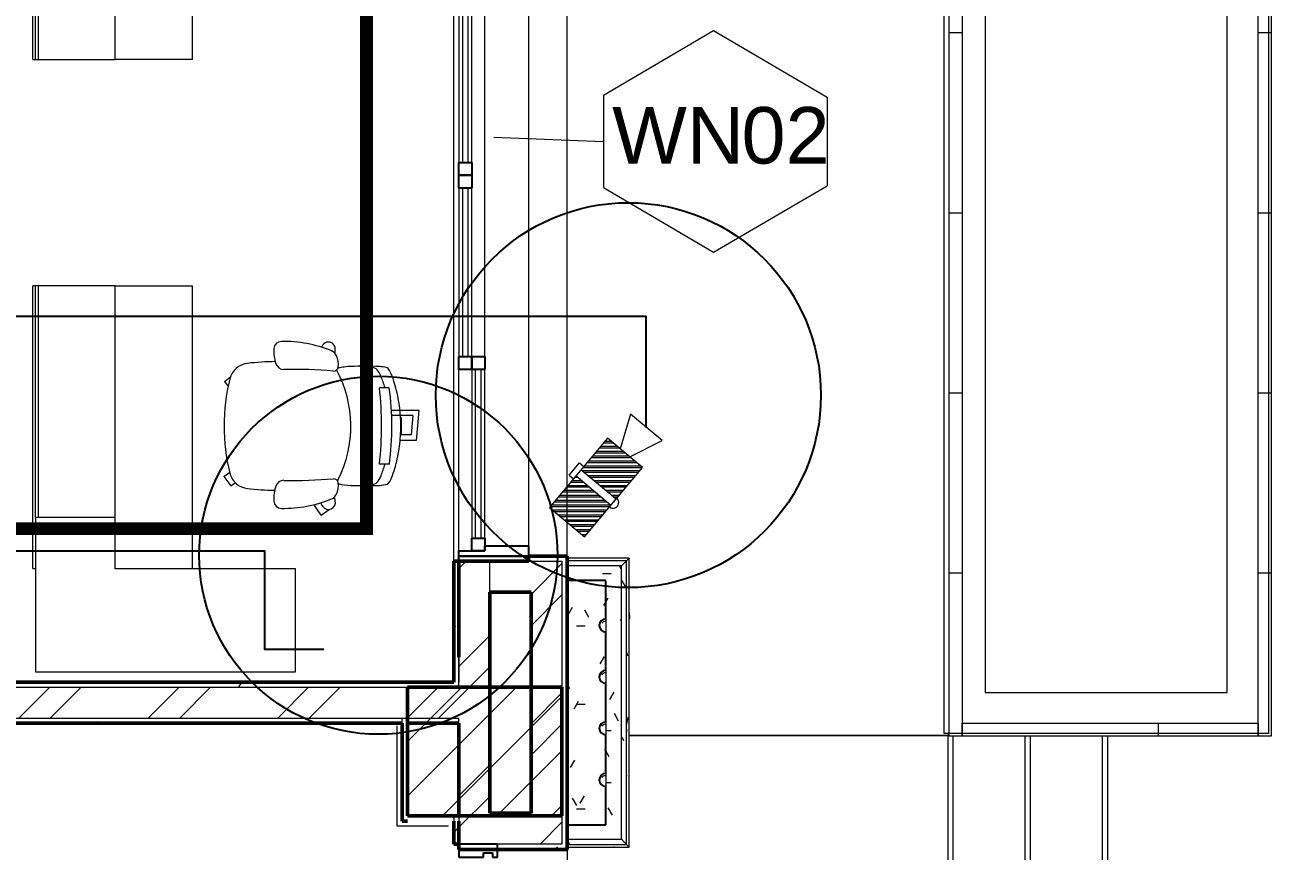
# Model space of a CAD drawing. Header units: millimetres. Extents: x -9358 to 257996, y -67499 to 9117.
# Drawn here: x 49064 to 53905, y -29425 to -26214 of the extents above; entities that cross this region are included whole.
import ezdxf

# ---------------------------------------------------------------- set-up
doc = ezdxf.new("R2010")
doc.units = ezdxf.units.MM
doc.header["$LTSCALE"] = 1000
doc.linetypes.add('Overhead', pattern=[3.96875, 2.38125, -1.5875])
for name, color, linetype, lineweight in [('A-COL-RFC-1', 8, 'Continuous', 9), ('A-COL-RFC-2', 8, 'Continuous', 50), ('A-FLR-PAT', 8, 'Continuous', 18), ('A-FRN', 8, 'Continuous', 9), ('A-LIN-30-1', 8, 'Continuous', 25), ('A-RMP', 8, 'Continuous', 9), ('A-STP', 8, 'Continuous', 9), ('A-STP-1', 8, 'Overhead', 9), ('A-TYP-WIN', 8, 'Continuous', 0), ('A-WAL-CLD', 8, 'Continuous', 9), ('A-WAL-CMU', 8, 'Continuous', 50), ('A-WAL-CRT-MLN', 8, 'Continuous', 9), ('A-WAL-CRT-MLN-1', 8, 'Continuous', 25), ('A-WAL-FIN', 8, 'Continuous', 9), ('A-WAL-LOW-20', 8, 'Continuous', 18), ('A-WAL-LOW-20-1', 8, 'Continuous', 50), ('A-WAL-LOW-30', 8, 'Continuous', 18), ('A-WAL-PAT-1', 8, 'Continuous', 9), ('A-WIN', 8, 'Continuous', 9), ('A-WIN-1', 8, 'Continuous', 25), ('A-WIN-2', 8, 'Continuous', 18), ('LC-CAM', 4, 'Continuous', 5)]:
    doc.layers.add(name, color=color, linetype=linetype, lineweight=lineweight)
for name, color, linetype in [('CCTVNET', 6, 'Continuous'), ('DATANET', 4, 'Continuous'), ('F POINT AGN', 7, 'Continuous'), ('Route - rack1', 7, 'Continuous')]:
    doc.layers.add(name, color=color, linetype=linetype)
doc.styles.add('Arial_8', font='arial.ttf', dxfattribs={"height": 220})
pattern_1 = [(0, (0, 0), (812.8, 203.2), [33.528, -576.072, 33.528, -576.072, -3251.2]), (0, (0, 0), (812.8, 203.2), [-1219.2, 33.528, -1185.672, 33.528, -576.072, -1422.4]), (0, (0, 0), (812.8, 203.2), [-3048, 33.528, -372.872, 33.528, -982.472]), (120, (304.8, 101.6), (-582.37636, 602.30545), [33.528, -576.072, 33.528, -576.072, -3251.2]), (120, (304.8, 101.6), (-582.37636, 602.30545), [-1219.2, 33.528, -1185.672, 33.528, -576.072, -1422.4]), (120, (304.8, 101.6), (-582.37636, 602.30545), [-3048, 33.528, -372.872, 33.528, -982.472]), (240, (406.4, 508), (-230.42364, -805.50545), [33.528, -576.072, 33.528, -576.072, -3251.2]), (240, (406.4, 508), (-230.42364, -805.50545), [-1219.2, 33.528, -1185.672, 33.528, -576.072, -1422.4]), (240, (406.4, 508), (-230.42364, -805.50545), [-3048, 33.528, -372.872, 33.528, -982.472])]
pattern_2 = [(45, (0, 0), (-251.4472, 251.4472), []), (45, (0, 381), (-251.4472, 251.4472), [])]
pattern_3 = [(0, (0, 0), (406.4, 101.6), [33.528, -271.272, 33.528, -271.272, -1625.6]), (0, (0, 0), (406.4, 101.6), [-609.6, 33.528, -576.072, 33.528, -271.272, -711.2]), (0, (0, 0), (406.4, 101.6), [-1524, 33.528, -169.672, 33.528, -474.472]), (120, (152.4, 50.8), (-291.18818, 301.15272), [33.528, -271.272, 33.528, -271.272, -1625.6]), (120, (152.4, 50.8), (-291.18818, 301.15272), [-609.6, 33.528, -576.072, 33.528, -271.272, -711.2]), (120, (152.4, 50.8), (-291.18818, 301.15272), [-1524, 33.528, -169.672, 33.528, -474.472]), (240, (203.2, 254), (-115.21182, -402.75272), [33.528, -271.272, 33.528, -271.272, -1625.6]), (240, (203.2, 254), (-115.21182, -402.75272), [-609.6, 33.528, -576.072, 33.528, -271.272, -711.2]), (240, (203.2, 254), (-115.21182, -402.75272), [-1524, 33.528, -169.672, 33.528, -474.472])]

# ---------------------------------------------------------------- blocks, each defined once
blk = doc.blocks.new('Window Tag - Window Tag-41068-01-Ground Floor Plan')
at = {"layer": 'A-TYP-WIN'}
for p, q in [((-4.506, 1.627), (-0.238, 4.142)), ((-0.238, 4.142), (4.181, 1.556)), ((-4.506, 1.627), (-4.506, -1.959)), ((4.181, 1.556), (4.181, -1.888)), ((-0.238, -4.474), (4.181, -1.888)), ((-4.506, -1.959), (-0.238, -4.474))]:
    blk.add_line(p, q, dxfattribs=at)
blk = doc.blocks.new('Rectangular Mullion - 50 x 150_right-472148-01-Ground Floor Furniture Plan')
at = {"layer": 'A-WAL-CRT-MLN-1'}
for p, q in [((-50, 55.5), (-50, 75.5)), ((-50, 75.5), (0, 75.5)), ((-33.6875, 55.5), (-50, 55.5)), ((-33.6875, 20.5), (-33.6875, 55.5)), ((0, 75.5), (0, -74.5)), ((-50, -74.5), (-50, 20.5)), ((-50, 20.5), (-33.6875, 20.5)), ((0, -74.5), (-50, -74.5))]:
    blk.add_line(p, q, dxfattribs=at)
blk = doc.blocks.new('Walls 228 - Walls 6-1779154-01-Ground Floor Furniture Plan')
at = {"layer": 'A-WAL-PAT-1'}
h = blk.add_hatch(dxfattribs=at)
h.set_pattern_fill('FP_157', color=256, style=0, pattern_type=2)
h.set_pattern_definition([(270, (78475.1, -8744.6), (900, 6e-14), [700, -700]), (270, (78925, -8044.6), (1800, 1e-13), [700, -700]), (180, (78925.06, -8044.6), (-9e-14, -700), [])])
h.paths.add_polyline_path([(78925.1, -8800), (78975.1, -8800), (78975.1, -4200), (78925.1, -4200), (78925.1, -8513.1)], flags=0)
at = {"layer": 'A-WAL-LOW-20'}
for p, q in [((78925.1, -8800), (78925.1, -4200)), ((78925.1, -4200), (78975.1, -4200)), ((78975.1, -4200), (78975.1, -8800)), ((78975.1, -8800), (78925.1, -8800))]:
    blk.add_line(p, q, dxfattribs=at)
blk = doc.blocks.new('Walls 229 - Walls 6-1779171-01-Ground Floor Furniture Plan')
at = {"layer": 'A-WAL-PAT-1'}
h = blk.add_hatch(dxfattribs=at)
h.set_pattern_fill('FP_158', color=256, style=0, pattern_type=2)
h.set_pattern_definition([(270, (78214.7, -9450), (900, 6e-14), [700, -700]), (270, (78664.7, -8750), (1800, 1e-13), [700, -700]), (180, (78664.66, -8750), (-9e-14, -700), [])])
h.paths.add_polyline_path([(78925.1, -8800), (78925.1, -8750), (77775.1, -8750), (77775.1, -8800)], flags=0)
at = {"layer": 'A-WAL-LOW-20'}
for p, q in [((77775.1, -8750), (78925.1, -8750)), ((77775.1, -8800), (77775.1, -8750)), ((78925.1, -8750), (78925.1, -8800)), ((78925.1, -8800), (77775.1, -8800))]:
    blk.add_line(p, q, dxfattribs=at)
blk = doc.blocks.new('Walls 230 - Walls 6-1779188-01-Ground Floor Furniture Plan')
at = {"layer": 'A-WAL-PAT-1'}
h = blk.add_hatch(dxfattribs=at)
h.set_pattern_fill('FP_159', color=256, style=0, pattern_type=2)
h.set_pattern_definition([(270, (77295.1, -8744.6), (900, 6e-14), [700, -700]), (270, (77745, -8044.6), (1800, 1e-13), [700, -700]), (180, (77745.06, -8044.6), (-9e-14, -700), [])])
h.paths.add_polyline_path([(77695.1, -8800), (77745.1, -8800), (77745.1, -4200), (77695.1, -4200), (77695.1, -8513.1)], flags=0)
at = {"layer": 'A-WAL-LOW-20'}
for p, q in [((77695.1, -8800), (77695.1, -4200)), ((77695.1, -4200), (77745.1, -4200)), ((77745.1, -4200), (77745.1, -8800)), ((77745.1, -8800), (77695.1, -8800))]:
    blk.add_line(p, q, dxfattribs=at)
blk = doc.blocks.new('Sliding_Window_Double - 3000 x 2700-2663160-01-Ground Floor Furniture Plan')
at = {"layer": 'A-WIN'}
for p, q in [((-1336.3, 89.4), (1543.7, 89.4)), ((-651.8, -80.6), (-1306.3, -80.6)), ((808.2, -80.6), (-600.9, -80.6)), ((1513.7, -80.6), (859.1, -80.6)), ((-1306.3, -130.6), (-651.8, -130.6)), ((53.7, -130.6), (-600.9, -130.6)), ((808.2, -130.6), (153.7, -130.6)), ((859.1, -130.6), (1513.7, -130.6)), ((-651.8, -180.6), (-1356.3, -180.6)), ((-600.9, -180.6), (53.7, -180.6)), ((153.7, -180.6), (808.2, -180.6)), ((1563.7, -180.6), (859.1, -180.6))]:
    blk.add_line(p, q, dxfattribs=at)
at = {"layer": 'A-WIN-1'}
for p, q in [((-1376.3, 89.4), (-1336.3, 89.4)), ((-1376.3, -180.6), (-1376.3, 89.4)), ((-1376.3, 89.4), (-1376.3, -180.6)), ((-1336.3, 89.4), (-1336.3, -80.6)), ((1543.7, 89.4), (1583.7, 89.4)), ((1543.7, -80.6), (1543.7, 89.4)), ((1583.7, 89.4), (1583.7, -180.6)), ((1583.7, -180.6), (1583.7, 89.4)), ((-1356.3, -80.6), (-1356.3, -180.6)), ((-1336.3, -80.6), (-1356.3, -80.6)), ((-1356.3, -130.6), (-1356.3, -80.6)), ((-1356.3, -80.6), (-1306.3, -80.6)), ((-1306.3, -80.6), (-1306.3, -130.6)), ((-651.8, -130.6), (-651.8, -80.6)), ((-651.8, -80.6), (-600.9, -80.6)), ((-600.9, -80.6), (-600.9, -130.6)), ((808.2, -130.6), (808.2, -80.6)), ((808.2, -80.6), (859.1, -80.6)), ((859.1, -80.6), (859.1, -130.6)), ((1513.7, -130.6), (1513.7, -80.6)), ((1513.7, -80.6), (1563.7, -80.6)), ((1563.7, -80.6), (1543.7, -80.6)), ((1563.7, -180.6), (1563.7, -80.6)), ((1563.7, -80.6), (1563.7, -130.6)), ((-1306.3, -130.6), (-1356.3, -130.6)), ((-600.9, -130.6), (-651.8, -130.6)), ((-651.8, -180.6), (-651.8, -130.6)), ((-651.8, -130.6), (-600.9, -130.6)), ((-600.9, -130.6), (-600.9, -180.6)), ((53.7, -180.6), (53.7, -130.6)), ((53.7, -130.6), (103.7, -130.6)), ((103.7, -180.6), (103.7, -130.6)), ((103.7, -130.6), (153.7, -130.6)), ((103.7, -130.6), (103.7, -180.6)), ((153.7, -130.6), (153.7, -180.6)), ((808.2, -180.6), (808.2, -130.6)), ((808.2, -130.6), (859.1, -130.6)), ((859.1, -130.6), (808.2, -130.6)), ((859.1, -130.6), (859.1, -180.6)), ((1563.7, -130.6), (1513.7, -130.6)), ((-1376.3, -180.6), (-1396.3, -180.6)), ((-1356.3, -180.6), (-1376.3, -180.6)), ((-600.9, -180.6), (-651.8, -180.6)), ((103.7, -180.6), (53.7, -180.6)), ((153.7, -180.6), (103.7, -180.6)), ((859.1, -180.6), (808.2, -180.6)), ((1583.7, -180.6), (1563.7, -180.6)), ((1603.7, -180.6), (1583.7, -180.6))]:
    blk.add_line(p, q, dxfattribs=at)
at = {"layer": 'A-WIN-2'}
for p, q in [((-1306.3, -95.6), (-651.8, -95.6)), ((-1306.3, -115.6), (-1306.3, -95.6)), ((-651.8, -95.6), (-651.8, -115.6)), ((859.1, -95.6), (1513.7, -95.6)), ((859.1, -115.6), (859.1, -95.6)), ((1513.7, -95.6), (1513.7, -115.6)), ((-651.8, -115.6), (-1306.3, -115.6)), ((1513.7, -115.6), (859.1, -115.6)), ((-600.9, -145.6), (53.7, -145.6)), ((-600.9, -165.6), (-600.9, -145.6)), ((53.7, -165.6), (-600.9, -165.6)), ((53.7, -145.6), (53.7, -165.6)), ((153.7, -145.6), (808.2, -145.6)), ((153.7, -165.6), (153.7, -145.6)), ((808.2, -165.6), (153.7, -165.6)), ((808.2, -145.6), (808.2, -165.6))]:
    blk.add_line(p, q, dxfattribs=at)
blk = doc.blocks.new('Task chair 9554N35 - Task chair 9554N35-733048-01-Ground Floor Furniture Plan')
at = {"layer": 'A-FRN'}
for p, q in [((-59.9, 447.8), (56.2, 437.7)), ((-59.9, 447.8), (-59.9, 341.6)), ((56.2, 437.7), (56.2, 375.4)), ((-40.1, 424.9), (-40.1, 342.5)), ((-40.1, 424.9), (34.3, 418.4)), ((34.3, 418.4), (34.3, 377)), ((-33.2, 380), (34.3, 380)), ((-33.2, 377), (-33.2, 380)), ((-148.6, 333.2), (-148.6, 294.8)), ((148.6, 333.5), (148.6, 294.8)), ((208.7, 134.6), (213.5, 132.2)), ((346.3, 69.3), (324.3, 99.6)), ((309.5, 42.5), (303.3, 51.1)), ((346.3, 69.3), (309.5, 42.5)), ((-172.9, -306.8), (-189.9, -284.3)), ((196.3, -309), (180.3, -287)), ((196.3, -309), (233.1, -282.3)), ((233.1, -282.3), (220.5, -265)), ((-172.9, -306.8), (-153.2, -293.1))]:
    blk.add_line(p, q, dxfattribs=at)
for centre, radius, start, end in [((1, -773.4), 1116.7, 82.4068, 97.6988), ((1424.9, 239.6), 1657.1, 178.0847, 181.9153), ((18.2, -231.9), 573.4, 106.914, 111.6297), ((0, -988.3), 1291.7, 83.3947, 96.6053), ((-18.2, -231.9), 573.4, 68.3703, 73.086), ((-1424.9, 239.6), 1657.1, 358.0847, 1.9153), ((192.1, 200.6), 424.1, 170.8754, 178.7196), ((-202, 267.3), 24.7, 131.8566, 178.735), ((202, 267.3), 24.7, 1.265, 48.1434), ((-192.1, 200.6), 424.1, 1.2804, 9.1246), ((-5.9, 191.7), 225.5, 181.9153, 194.9895), ((1.2, -277.4), 461.4, 63.2725, 118.3184), ((5.9, 191.7), 225.5, 345.5179, 358.0847), ((157.4, -76.4), 485.9, 157.6228, 181.0987), ((-301, 96.7), 25.2, 129.5798, 236.5879), ((-296.1, 90.9), 32.8, 82.4202, 129.5798), ((-257.7, 94.4), 37, 114.5757, 157.5185), ((-304.4, 28.7), 95.5, 76.8701, 82.4202), ((-239, 54.3), 81.3, 83.0715, 114.7933), ((-231.5, 117.1), 18, 357.6261, 82.7084), ((1706.6, -39.8), 1926.5, 175.3495, 181.0799), ((223.3, 117.1), 18, 97.2916, 182.3739), ((-1714.8, -39.8), 1926.5, 358.9201, 4.6505), ((230.8, 54.3), 81.3, 65.2067, 96.9285), ((249.5, 94.4), 37, 22.4815, 65.4243), ((351.4, -138.5), 268.8, 102.9497, 106.1735), ((-165.6, -76.4), 485.9, 358.9013, 22.3772), ((297.3, 97.1), 27.1, 305.0503, 102.9497), ((-270.6, 142.7), 80.3, 236.5879, 244.0605), ((266.7, 140.7), 80.4, 293.4562, 305.0503), ((-298.4, -85.1), 30, 181.1693, 265.615), ((-253.5, -75.2), 34, 289.5716, 358.4217), ((245.3, -75.2), 34, 181.5783, 250.4284), ((290.2, -85.1), 30, 274.385, 358.8307), ((-289.7, 26.9), 142.3, 265.5931, 289.5716), ((875.8, -92.8), 1126, 180.8613, 186.3586), ((281.6, 26.9), 142.3, 250.4284, 257.1593), ((-875.8, -92.8), 1126, 353.6414, 359.0315), ((281.6, 26.9), 142.3, 257.1593, 274.4069), ((-163.7, -208.7), 80, 186.3586, 256.0584), ((163.7, -208.7), 80, 283.9417, 353.6414), ((0, 450.7), 759.4, 256.0584, 283.9417)]:
    blk.add_arc(centre, radius, start, end, dxfattribs=at)
for centre, major_axis, ratio, start_param, end_param in [((-182.4, 335.9), (44.1, 13.7), 0.260293, 1.734544, 2.951577), ((182.6, 337.1), (-43.9, 14.1), 0.248418, 3.3294, 4.551375), ((2833.6, 1083.6), (3058.7, 867.3), 0.246692, 3.007939, 3.042807), ((-178.1, 286.4), (48, 16.7), 0.376203, 1.755174, 2.42563), ((178.1, 286.7), (-48.1, 16.1), 0.383717, 3.814978, 4.524085), ((-2839.6, 1069.5), (-3064.8, 850.5), 0.246639, 3.238935, 3.272795), ((-2833.6, 1083.6), (-3058.7, 867.3), 0.246692, 3.240378, 3.275247)]:
    blk.add_ellipse(centre, major_axis=major_axis, ratio=ratio, start_param=start_param, end_param=end_param, dxfattribs=at)
blk.add_open_spline([(193.1, 345.6), (180.8, 349.8), (155.9, 357.6), (104.9, 369.7), (39.6, 378.5), (-39.7, 378.4), (-105, 369.4), (-155.9, 357.1), (-180.8, 349.3), (-193.1, 344.9)], degree=3, knots=[0, 0, 0, 0, 0.1, 0.2, 0.4, 0.6, 0.8, 0.9, 1, 1, 1, 1], dxfattribs=at)
blk = doc.blocks.new('secretary office - manager office -1 2-1846452-01-Ground Floor Furniture Plan')
at = {"layer": 'A-FRN'}
for p, q in [((-360, 310), (-950, 310)), ((-950, 310), (-950, 300)), ((-950, 300), (-950, -700)), ((-548, 320), (550, 320)), ((-548, 320), (-548, 310)), ((-350, 310), (-360, 310)), ((-350, 0), (-350, 310)), ((-350, 310), (550, 310)), ((550, 300), (-350, 300)), ((550, 300), (-350, 300)), ((550, 310), (550, 320)), ((550, 300), (550, 310)), ((550, 0), (550, 300)), ((-550, -700), (-550, 0)), ((-550, 0), (-350, 0)), ((-350, 0), (550, 0)), ((550, 0), (550, -300)), ((-550, -300), (550, -300)), ((-950, -700), (-550, -700))]:
    blk.add_line(p, q, dxfattribs=at)
blk = doc.blocks.new('secretary office - manager office -1 2-1846450-01-Ground Floor Furniture Plan')
at = {"layer": 'A-FRN'}
for p, q in [((-550, 700), (-950, 700)), ((-950, 700), (-950, -300)), ((-550, 0), (-550, 700)), ((550, 300), (-550, 300)), ((550, 300), (550, 0)), ((-350, 0), (-550, 0)), ((550, 0), (-350, 0)), ((-350, -310), (-350, 0)), ((550, -300), (550, 0)), ((-950, -300), (-950, -310)), ((-950, -310), (-360, -310)), ((-548, -310), (-548, -320)), ((550, -320), (-548, -320)), ((-360, -310), (-350, -310)), ((-350, -300), (550, -300)), ((-350, -300), (550, -300)), ((550, -310), (-350, -310)), ((550, -310), (550, -300)), ((550, -320), (550, -310))]:
    blk.add_line(p, q, dxfattribs=at)
blk = doc.blocks.new('FP_434-01-Ground Floor Furniture Plan')
at = {"layer": 'A-WAL-PAT-1'}
for p, q in [((51304.8, -28791.4), (51307.5, -28787.8)), ((51307.5, -28787.8), (51311.2, -28784.9)), ((51311.2, -28784.9), (51315.4, -28783.2)), ((51315.4, -28783.2), (51320, -28782.6))]:
    blk.add_line(p, q, dxfattribs=at)
blk = doc.blocks.new('FP_435-01-Ground Floor Furniture Plan')
at = {"layer": 'A-WAL-PAT-1'}
for p, q in [((51304.7, -28591.2), (51307.5, -28587.5)), ((51307.5, -28587.5), (51311.2, -28584.7)), ((51311.2, -28584.7), (51315.4, -28582.9)), ((51315.4, -28582.9), (51320, -28582.3))]:
    blk.add_line(p, q, dxfattribs=at)
blk = doc.blocks.new('FP_436-01-Ground Floor Furniture Plan')
at = {"layer": 'A-WAL-PAT-1'}
for p, q in [((51304.7, -28391.5), (51307.5, -28387.8)), ((51307.5, -28387.8), (51311.1, -28385)), ((51311.1, -28385), (51315.4, -28383.2)), ((51315.4, -28383.2), (51320, -28382.6))]:
    blk.add_line(p, q, dxfattribs=at)
blk = doc.blocks.new('FP_437-01-Ground Floor Furniture Plan')
at = {"layer": 'A-WAL-PAT-1'}
for p, q in [((51304.8, -28991.4), (51307.6, -28987.7)), ((51307.6, -28987.7), (51311.2, -28984.9)), ((51311.2, -28984.9), (51315.4, -28983.2)), ((51315.4, -28983.2), (51320, -28982.6))]:
    blk.add_line(p, q, dxfattribs=at)
blk = doc.blocks.new('Walls 442 - Walls 304-2894659-01-Ground Floor Furniture Plan')
at = {"layer": 'A-WAL-PAT-1'}
h = blk.add_hatch(dxfattribs=at)
h.set_pattern_fill('FP_136', color=256, style=0, pattern_type=2)
h.set_pattern_definition(pattern_3)
h.paths.add_polyline_path([(51320, -29175), (51320, -29025), (51305.3, -29020.2), (51296.2, -29007.7), (51296.2, -28992.3), (51305.3, -28979.8), (51320, -28975), (51320, -28825), (51305.3, -28820.2), (51296.2, -28807.7), (51296.2, -28792.3), (51305.3, -28779.8), (51320, -28775), (51320, -28624.8), (51305.3, -28620), (51296.2, -28607.5), (51296.2, -28592), (51305.3, -28579.5), (51320, -28574.8), (51320, -28425), (51305.3, -28420.2), (51296.2, -28407.7), (51296.2, -28392.3), (51305.3, -28379.8), (51320, -28375), (51320, -28225), (51170, -28225), (51170, -29175), (51255.9, -29175)], flags=0)
at = {"layer": 'A-LIN-30-1'}
for p, q in [((51170, -28225), (51170, -29175)), ((51320, -28225), (51170, -28225)), ((51320, -28375), (51320, -28225)), ((51320, -28574.8), (51320, -28425)), ((51320, -28775), (51320, -28624.8)), ((51320, -28975), (51320, -28825)), ((51320, -29175), (51320, -29025)), ((51170, -29175), (51320, -29175))]:
    blk.add_line(p, q, dxfattribs=at)
for centre in [(51320, -28400), (51320, -28599.8), (51320, -28800), (51320, -29000)]:
    blk.add_arc(centre, 25, 90, 270, dxfattribs=at)
at = {"layer": 'A-WAL-FIN'}
for p, q in [((51320, -28375), (51320, -28400)), ((51320, -28400), (51320, -28425)), ((51320, -28574.8), (51320, -28599.8)), ((51320, -28599.8), (51320, -28624.8)), ((51320, -28775), (51320, -28800)), ((51320, -28800), (51320, -28825)), ((51320, -28975), (51320, -29000)), ((51320, -29000), (51320, -29025))]:
    blk.add_line(p, q, dxfattribs=at)
at = {"layer": 'A-WAL-LOW-20-1'}
for name in ['FP_436-01-Ground Floor Furniture Plan', 'FP_435-01-Ground Floor Furniture Plan', 'FP_434-01-Ground Floor Furniture Plan', 'FP_437-01-Ground Floor Furniture Plan']:
    blk.add_blockref(name, (0, 0), dxfattribs=at)
blk = doc.blocks.new('FP_438-01-Ground Floor Furniture Plan')
at = {"layer": 'A-WAL-LOW-20'}
blk.add_line((51170, -29251.2), (51401.4, -29251.2), dxfattribs=at)
at = {"layer": 'A-WAL-PAT-1'}
for p, q in [((51170.5, -29251.5), (51170, -29251.7)), ((51171, -29251.2), (51170.5, -29251.5)), ((51171.5, -29250.9), (51171, -29251.2)), ((51172, -29250.6), (51171.5, -29250.9)), ((51172.5, -29250.3), (51172, -29250.6)), ((51173, -29249.9), (51172.5, -29250.3)), ((51173.5, -29249.6), (51173, -29249.9)), ((51174, -29249.1), (51173.5, -29249.6)), ((51174.5, -29248.7), (51174, -29249.1)), ((51175, -29248.2), (51174.5, -29248.7)), ((51175.5, -29247.7), (51175, -29248.2)), ((51176, -29247.2), (51175.5, -29247.7)), ((51176.5, -29246.7), (51176, -29247.2)), ((51177.1, -29246.1), (51176.5, -29246.7)), ((51177.6, -29245.5), (51177.1, -29246.1)), ((51178.1, -29244.9), (51177.6, -29245.5))]:
    blk.add_line(p, q, dxfattribs=at)
blk = doc.blocks.new('FP_439-01-Ground Floor Furniture Plan')
at = {"layer": 'A-WAL-LOW-20'}
blk.add_line((51170, -29261), (51411.1, -29261), dxfattribs=at)
at = {"layer": 'A-WAL-PAT-1'}
blk.add_line((51352.4, -29262.1), (51350.9, -29262), dxfattribs=at)
blk = doc.blocks.new('FP_440-01-Ground Floor Furniture Plan')
at = {"layer": 'A-WAL-LOW-20'}
blk.add_line((51401.4, -29251.2), (51401.4, -28148.5), dxfattribs=at)
at = {"layer": 'A-WAL-PAT-1'}
for p, q in [((51383, -28225.5), (51383.5, -28226.4)), ((51383.5, -28226.4), (51384, -28227.3)), ((51384, -28227.3), (51384.5, -28228.2)), ((51384.5, -28228.2), (51385, -28229.1)), ((51385, -28229.1), (51385.6, -28230.1)), ((51385.6, -28230.1), (51386.1, -28231)), ((51386.1, -28231), (51386.6, -28231.9)), ((51386.6, -28231.9), (51387.1, -28232.8)), ((51387.1, -28232.8), (51387.5, -28233.7)), ((51387.5, -28233.7), (51388, -28234.6)), ((51388, -28234.6), (51388.5, -28235.5)), ((51388.5, -28235.5), (51389, -28236.4)), ((51389, -28236.4), (51389.4, -28237.3)), ((51389.4, -28237.3), (51389.9, -28238.2)), ((51389.9, -28238.2), (51390.4, -28239.1)), ((51390.4, -28239.1), (51390.8, -28240)), ((51390.8, -28240), (51391.3, -28240.9)), ((51391.3, -28240.9), (51391.7, -28241.8)), ((51391.7, -28241.8), (51392.1, -28242.8)), ((51392.1, -28242.8), (51392.6, -28243.7)), ((51392.6, -28243.7), (51393, -28244.6)), ((51393, -28244.6), (51393.4, -28245.5)), ((51393.4, -28245.5), (51393.8, -28246.4)), ((51393.8, -28246.4), (51394.2, -28247.3)), ((51394.2, -28247.3), (51394.6, -28248.2)), ((51394.6, -28248.2), (51395, -28249.1)), ((51395, -28249.1), (51395.3, -28250)), ((51395.3, -28250), (51395.7, -28250.9)), ((51395.7, -28250.9), (51396.1, -28251.8)), ((51396.1, -28251.8), (51396.4, -28252.7)), ((51396.4, -28252.7), (51396.7, -28253.6)), ((51396.7, -28253.6), (51397.1, -28254.6)), ((51402.2, -28346.4), (51398.1, -28346.4)), ((51382, -28833.4), (51382.5, -28834.3)), ((51382.5, -28834.3), (51383, -28835.2)), ((51383, -28835.2), (51383.5, -28836.1)), ((51383.5, -28836.1), (51384, -28837)), ((51384, -28837), (51384.6, -28837.9)), ((51384.6, -28837.9), (51385.1, -28838.8)), ((51385.1, -28838.8), (51385.6, -28839.7)), ((51385.6, -28839.7), (51386.1, -28840.6)), ((51386.1, -28840.6), (51386.6, -28841.5)), ((51386.6, -28841.5), (51387.1, -28842.4)), ((51387.1, -28842.4), (51387.5, -28843.3)), ((51387.5, -28843.3), (51388, -28844.2)), ((51388, -28844.2), (51388.5, -28845.1)), ((51388.5, -28845.1), (51389, -28846)), ((51389, -28846), (51389.4, -28846.9)), ((51400, -28821.5), (51400.2, -28820.6)), ((51400.2, -28820.6), (51400.4, -28819.7)), ((51400.4, -28819.7), (51400.6, -28818.8)), ((51400.6, -28818.8), (51400.8, -28817.9)), ((51400.8, -28817.9), (51401, -28817)), ((51401, -28817), (51401.2, -28816.1)), ((51401.2, -28816.1), (51401.4, -28815.2)), ((51401.4, -28815.2), (51401.5, -28814.2)), ((51401.5, -28814.2), (51401.6, -28813.3)), ((51401.6, -28813.3), (51401.8, -28812.4)), ((51401.8, -28812.4), (51401.9, -28811.5)), ((51401.9, -28811.5), (51402, -28810.6)), ((51402, -28810.6), (51402.1, -28809.7)), ((51402.1, -28809.7), (51402.2, -28808.8)), ((51402.2, -28808.8), (51402.3, -28807.9)), ((51402.3, -28807), (51402.4, -28806.1)), ((51402.3, -28807.9), (51402.3, -28807)), ((51402.4, -28805.2), (51402.5, -28804.3)), ((51402.4, -28806.1), (51402.4, -28805.2)), ((51402.5, -28803.4), (51402.5, -28802.4)), ((51402.5, -28804.3), (51402.5, -28803.4)), ((51402.2, -28956), (51398.1, -28956)), ((51402.2, -29159.2), (51398.1, -29159.2))]:
    blk.add_line(p, q, dxfattribs=at)
blk = doc.blocks.new('FP_441-01-Ground Floor Furniture Plan')
at = {"layer": 'A-WAL-LOW-20'}
blk.add_line((51411.1, -29261), (51411.1, -28138.8), dxfattribs=at)
at = {"layer": 'A-WAL-PAT-1'}
for p, q in [((51411.1, -28350.7), (51411.3, -28353.3)), ((51411.3, -28353.3), (51411.5, -28356)), ((51411.5, -28356), (51411.7, -28358.6)), ((51411.7, -28358.6), (51411.9, -28361.3)), ((51411.9, -28361.3), (51412, -28363.9)), ((51412, -28363.9), (51412.1, -28366.5)), ((51412.1, -28366.5), (51412.2, -28369.2)), ((51412.2, -28369.2), (51412.2, -28371.8)), ((51412.2, -28371.8), (51412.2, -28374.4)), ((51401.4, -28505.3), (51402.2, -28508)), ((51402.2, -28508), (51402.9, -28510.6)), ((51402.9, -28510.6), (51403.6, -28513.2)), ((51403.6, -28513.2), (51404.3, -28515.9)), ((51404.3, -28515.9), (51405, -28518.5)), ((51401.2, -28784.1), (51401.9, -28781.7)), ((51401.9, -28781.7), (51402.7, -28779)), ((51402.7, -28779), (51403.4, -28776.4)), ((51403.4, -28776.4), (51404.1, -28773.8)), ((51404.1, -28773.8), (51404.8, -28771.1)), ((51404.8, -28771.1), (51405.4, -28768.5)), ((51405.4, -28768.5), (51406, -28765.8)), ((51406, -28765.8), (51406.6, -28763.2)), ((51406.6, -28763.2), (51407.1, -28760.6)), ((51407.1, -28760.6), (51407.7, -28757.9)), ((51407.7, -28757.9), (51408.2, -28755.3)), ((51401.2, -28987.3), (51402, -28984.7)), ((51402, -28984.7), (51402.7, -28982.1))]:
    blk.add_line(p, q, dxfattribs=at)
blk = doc.blocks.new('FP_442-01-Ground Floor Furniture Plan')
at = {"layer": 'A-WAL-LOW-20'}
blk.add_line((51401.4, -28148.5), (51170, -28148.5), dxfattribs=at)
blk = doc.blocks.new('FP_443-01-Ground Floor Furniture Plan')
at = {"layer": 'A-WAL-LOW-20'}
blk.add_line((51411.1, -28138.8), (51170, -28138.8), dxfattribs=at)
blk = doc.blocks.new('Walls 443 - Walls 78-2894776-01-Ground Floor Furniture Plan')
at = {"layer": 'A-WAL-PAT-1'}
h = blk.add_hatch(dxfattribs=at)
h.set_pattern_fill('FP_190', color=256, style=0, pattern_type=2)
h.set_pattern_definition(pattern_3)
h.paths.add_polyline_path([(51320, -28400), (51318, -28404), (51318.6, -28404.9), (51319.6, -28401.5)], flags=0)
h.paths.add_polyline_path([(51320, -28599.8), (51318, -28603.7), (51318.6, -28604.7), (51319.6, -28601.3)], flags=0)
h.paths.add_polyline_path([(51320, -28800), (51318, -28804), (51318.6, -28804.9), (51319.6, -28801.5)], flags=0)
h.paths.add_polyline_path([(51320, -29000), (51318, -29004), (51318.6, -29004.9), (51319.6, -29001.5)], flags=0)
h.paths.add_polyline_path([(51320, -29231.5), (51381.7, -29231.5), (51381.7, -28168.2), (51170, -28168.2), (51170, -28225), (51320, -28225), (51320, -28375), (51320, -28375.6), (51320, -28424.2), (51320, -28425), (51320, -28574.8), (51320, -28575.4), (51320, -28623.9), (51320, -28624.8), (51320, -28775), (51320, -28775.6), (51320, -28824.2), (51320, -28825), (51320, -28975), (51320, -28975.6), (51319.8, -29024.4), (51320, -29025), (51320, -29175), (51170, -29175), (51170, -29231.5), (51305.3, -29231.5)], flags=0)
at = {"layer": 'A-WAL-LOW-20'}
for p, q in [((51381.7, -28168.2), (51170, -28168.2)), ((51381.7, -29231.5), (51381.7, -28168.2)), ((51381.7, -29231.5), (51170, -29231.5))]:
    blk.add_line(p, q, dxfattribs=at)
for points, knots in [([(51401.4, -28148.5), (51401.4, -28148.5), (51401.2, -28148.7), (51400.3, -28149.6), (51398.6, -28151.2), (51397, -28152.9), (51395.1, -28154.8), (51392.9, -28157), (51390.4, -28159.5), (51386.7, -28163.2), (51383.7, -28166.1), (51381.7, -28168.2)], [0.4599876, 0.4599876, 0.4599876, 0.4599876, 0.5, 0.6, 0.65, 0.7, 0.75, 0.8, 0.85, 0.9, 1, 1, 1, 1]), ([(51411.1, -28138.8), (51411.1, -28138.8), (51410.7, -28139.1), (51407.8, -28142.1), (51403.9, -28146), (51402, -28147.8)], [0.1701475, 0.1701475, 0.1701475, 0.1701475, 0.25, 0.5, 0.6488772, 0.6488772, 0.6488772, 0.6488772]), ([(51401.4, -29251.2), (51401.4, -29251.2), (51401.2, -29251.1), (51400.3, -29250.2), (51398.6, -29248.5), (51397, -29246.9), (51395.1, -29245), (51392.9, -29242.8), (51390.4, -29240.3), (51386.7, -29236.6), (51383.8, -29233.6), (51381.7, -29231.5)], [0.4599876, 0.4599876, 0.4599876, 0.4599876, 0.5, 0.6, 0.65, 0.7, 0.75, 0.8, 0.85, 0.9, 1, 1, 1, 1]), ([(51411.1, -29261), (51411.1, -29261), (51410.7, -29260.6), (51407.8, -29257.7), (51403.9, -29253.8), (51402, -29251.9)], [0.1701475, 0.1701475, 0.1701475, 0.1701475, 0.25, 0.5, 0.6488772, 0.6488772, 0.6488772, 0.6488772])]:
    blk.add_open_spline(points, degree=3, knots=knots, dxfattribs=at)
for name in ['FP_443-01-Ground Floor Furniture Plan', 'FP_442-01-Ground Floor Furniture Plan', 'FP_440-01-Ground Floor Furniture Plan', 'FP_441-01-Ground Floor Furniture Plan', 'FP_438-01-Ground Floor Furniture Plan', 'FP_439-01-Ground Floor Furniture Plan']:
    blk.add_blockref(name, (0, 0), dxfattribs=at)
blk = doc.blocks.new('G')
at = {"layer": 'A-COL-RFC-1'}
h = blk.add_hatch(dxfattribs=at)
h.set_pattern_fill('FP_4', color=256, style=0, pattern_type=2)
h.set_pattern_definition([(45, (0, 0), (-106.066, 106.066), [])])
h.paths.add_polyline_path([(51150, -29140), (51150, -28640), (50550, -28640), (50550, -29140), (50764.3, -29140)], flags=0)
at = {"layer": 'A-WAL-PAT-1'}
h = blk.add_hatch(dxfattribs=at)
h.set_pattern_fill('FP_2', color=256, style=0, pattern_type=2)
h.set_pattern_definition(pattern_1)
h.paths.add_polyline_path([(50750, -28640), (50750, -28150), (50730, -28150), (50730, -28640)], flags=0)
h.paths.add_polyline_path([(50730, -25150), (50750, -25150), (50750, -24660), (50730, -24660), (50730, -24927.1)], flags=0)
h = blk.add_hatch(dxfattribs=at)
h.set_pattern_fill('FP_1', color=256, style=0, pattern_type=2)
h.set_pattern_definition(pattern_2)
h.paths.add_polyline_path([(50870, -29250), (50870, -28150), (50750, -28150), (50750, -29250), (50764.3, -29250)], flags=0)
h = blk.add_hatch(dxfattribs=at)
h.set_pattern_fill('FP_1', color=256, style=0, pattern_type=2)
h.set_pattern_definition(pattern_2)
h.paths.add_polyline_path([(51030, -28270), (51030, -28150), (50870, -28150), (50870, -28270)], flags=0)
h = blk.add_hatch(dxfattribs=at)
h.set_pattern_fill('FP_1', color=256, style=0, pattern_type=2)
h.set_pattern_definition(pattern_2)
h.paths.add_polyline_path([(51030, -29130), (51150, -29130), (51150, -28150), (51030, -28150), (51030, -28902.1)], flags=0)
h = blk.add_hatch(dxfattribs=at)
h.set_pattern_fill('FP_2', color=256, style=0, pattern_type=2)
h.set_pattern_definition(pattern_1)
h.paths.add_polyline_path([(51170, -29250), (51170, -28130), (51150, -28130), (51150, -29250)], flags=0)
h = blk.add_hatch(dxfattribs=at)
h.set_pattern_fill('FP_1', color=256, style=0, pattern_type=2)
h.set_pattern_definition(pattern_2)
h.paths.add_polyline_path([(50530, -28760), (50750, -28760), (50750, -28640), (44640, -28640), (44640, -28760), (50272.7, -28760)], flags=0)
h = blk.add_hatch(dxfattribs=at)
h.set_pattern_fill('FP_2', color=256, style=0, pattern_type=2)
h.set_pattern_definition(pattern_1)
h.paths.add_polyline_path([(50730, -28640), (50730, -28620), (44760, -28620), (44760, -28640), (50272.7, -28640)], flags=0)
h = blk.add_hatch(dxfattribs=at)
h.set_pattern_fill('FP_2', color=256, style=0, pattern_type=2)
h.set_pattern_definition(pattern_1)
h.paths.add_polyline_path([(50750, -28780), (50750, -28760), (50550, -28760), (50550, -28780)], flags=0)
h.paths.add_polyline_path([(50272.7, -28780), (50530, -28780), (50530, -28760), (44960, -28760), (44960, -28780), (49289.6, -28780)], flags=0)
h.paths.add_polyline_path([(44865.5, -28780), (44940, -28780), (44940, -28760), (44620, -28760), (44620, -28780)], flags=0)
h = blk.add_hatch(dxfattribs=at)
h.set_pattern_fill('FP_2', color=256, style=0, pattern_type=2)
h.set_pattern_definition(pattern_1)
h.paths.add_polyline_path([(50550, -29160), (50550, -28760), (50530, -28760), (50530, -29160)], flags=0)
h = blk.add_hatch(dxfattribs=at)
h.set_pattern_fill('FP_1', color=256, style=0, pattern_type=2)
h.set_pattern_definition(pattern_2)
h.paths.add_polyline_path([(51150, -29250), (51150, -29130), (50870, -29130), (50870, -29250)], flags=0)
h.paths.add_polyline_path([(50730, -29250), (50750, -29250), (50750, -29140), (50730, -29140), (50730, -29160)], flags=0)
h = blk.add_hatch(dxfattribs=at)
h.set_pattern_fill('FP_2', color=256, style=0, pattern_type=2)
h.set_pattern_definition(pattern_1)
h.paths.add_polyline_path([(51170, -29270), (51170, -29250), (50750, -29250), (50750, -29270)], flags=0)
at = {"layer": 'A-COL-RFC-2'}
for p, q in [((50550, -28640), (50550, -29140)), ((51150, -28640), (50550, -28640)), ((51150, -29140), (51150, -28640)), ((50550, -29140), (51150, -29140))]:
    blk.add_line(p, q, dxfattribs=at)
at = {"layer": 'A-FLR-PAT'}
blk.add_line((51170, -28130), (51170, -25170), dxfattribs=at)
at = {"layer": 'A-RMP'}
for p in [(51410.8, -28827.9), (52650, -28820)]:
    blk.add_line(p, (52650, -28827.9), dxfattribs=at)
at = {"layer": 'A-STP'}
for p, q in [((52370, -28827.9), (51410.8, -28827.9)), ((52654.6, -28827.9), (52370, -28827.9)), ((52670, -34870), (52670, -28830)), ((52970, -34870), (52970, -28830)), ((53270, -34870), (53270, -28830)), ((51170, -29270), (51170, -32230))]:
    blk.add_line(p, q, dxfattribs=at)
at = {"layer": 'A-STP-1'}
for p, q in [((52650, -34870), (52650, -28827.9)), ((52950, -34870), (52950, -28830)), ((53250, -34870), (53250, -28830))]:
    blk.add_line(p, q, dxfattribs=at)
at = {"layer": 'A-WAL-CLD'}
for p, q in [((50870, -28270), (50870, -28150)), ((51020, -28150), (51150, -28150)), ((51150, -28150), (51150, -29250)), ((50750, -28523.3), (50750, -28620)), ((50750, -28640), (50750, -28523.3)), ((44760, -28640), (50750, -28640)), ((44640, -28760), (50750, -28760)), ((50530, -28780), (50530, -28760)), ((50550, -28780), (50550, -28760)), ((50750, -28780), (50750, -28760)), ((50750, -29140), (50730, -29140)), ((50750, -29140), (50750, -29250)), ((51150, -29250), (50750, -29250))]:
    blk.add_line(p, q, dxfattribs=at)
at = {"layer": 'A-WAL-CMU'}
for p, q in [((50730, -28150), (50730, -28620)), ((50750, -28150), (50730, -28150)), ((51020, -28150), (50750, -28150)), ((50750, -28150), (50750, -28523.3)), ((50750, -28523.3), (50750, -28150)), ((51170, -28130), (51020, -28130)), ((51020, -28130), (51020, -28150)), ((51170, -29270), (51170, -28130)), ((50870, -28270), (51030, -28270)), ((50870, -29130), (50870, -28270)), ((51030, -28270), (51030, -29130)), ((50730, -28620), (44780, -28620)), ((44960, -28780), (50530, -28780)), ((50530, -28780), (50530, -29160)), ((50550, -28780), (50750, -28780)), ((50550, -29140), (50550, -28780)), ((50750, -28780), (50750, -29140)), ((51030, -29130), (50870, -29130)), ((50530, -29160), (50550, -29160)), ((50730, -29160), (50730, -29250)), ((50750, -29250), (50750, -29160)), ((50730, -29250), (50750, -29250)), ((50750, -29250), (50750, -29270)), ((50750, -29270), (51170, -29270))]:
    blk.add_line(p, q, dxfattribs=at)
at = {"layer": 'A-WAL-LOW-30'}
for p, q in [((52634.6, -28820), (52634.6, -24240)), ((53894.6, -24240), (53894.6, -28820)), ((52794.6, -24400), (52794.6, -28660)), ((53734.6, -28660), (53734.6, -24400)), ((50730, -28150), (50730, -25150)), ((52794.6, -28660), (53734.6, -28660)), ((50510, -29180), (50510, -28790)), ((53894.6, -28820), (52634.6, -28820)), ((50710, -29180), (50510, -29180)), ((50730, -29140), (50730, -29160))]:
    blk.add_line(p, q, dxfattribs=at)
at = {"layer": 'A-FRN'}
for name, p, rotation in [('secretary office - manager office -1 2-1846450-01-Ground Floor Furniture Plan', (49415, -25650), 270.0000000000019), ('secretary office - manager office -1 2-1846452-01-Ground Floor Furniture Plan', (49415, -27630), 89.9999999999977), ('Task chair 9554N35 - Task chair 9554N35-733048-01-Ground Floor Furniture Plan', (50146.2, -27624.5), 270.0000000000025)]:
    blk.add_blockref(name, p, dxfattribs=dict(at, rotation=rotation))
at = {"layer": 'A-WAL-CRT-MLN', "extrusion": (0, 0, -1), "rotation": 89.99999999999979}
blk.add_blockref('Rectangular Mullion - 50 x 150_right-472148-01-Ground Floor Furniture Plan', (-50824.5, -29250), dxfattribs=at)
at = {"layer": 'A-WAL-LOW-20'}
for name, p in [('Walls 230 - Walls 6-1779188-01-Ground Floor Furniture Plan', (-25040.5, -20030)), ('Walls 228 - Walls 6-1779154-01-Ground Floor Furniture Plan', (-25070.5, -20030)), ('Walls 443 - Walls 78-2894776-01-Ground Floor Furniture Plan', (0, 0)), ('Walls 229 - Walls 6-1779171-01-Ground Floor Furniture Plan', (-25070.5, -20030))]:
    blk.add_blockref(name, p, dxfattribs=at)
at = {"layer": 'A-WAL-LOW-20-1'}
blk.add_blockref('Walls 442 - Walls 304-2894659-01-Ground Floor Furniture Plan', (0, 0), dxfattribs=at)
at = {"layer": 'A-WIN', "rotation": 270.0000000000002}
blk.add_blockref('Sliding_Window_Double - 3000 x 2700-2663160-01-Ground Floor Furniture Plan', (50930.6, -26546.3), dxfattribs=at)
blk = doc.blocks.new('CAM 2')
at = {"layer": 'LC-CAM'}
h = blk.add_hatch(dxfattribs=at)
h.set_pattern_fill('ANSI32', color=3, scale=2, angle=45)
h.paths.add_polyline_path([(53330.6, -56687.2), (53453.7, -56790.2), (53567.9, -56653.6), (53444.8, -56550.7)], flags=17)
h.paths.add_polyline_path([(53477.3, -56809.9), (53599.7, -56912.2), (53713.8, -56775.6), (53591.5, -56673.3)])
at = {"layer": 'LC-CAM', "color": 3}
for p, q in [((53339.8, -56474.6), (53236.7, -56598)), ((53403.2, -56600.4), (53339.8, -56474.6)), ((53236.7, -56598), (53372.1, -56637.3)), ((53567.9, -56653.6), (53453.7, -56790.2)), ((53591.5, -56673.3), (53477.3, -56809.9)), ((53426.6, -56795.5), (53440.4, -56779)), ((53474.7, -56835.6), (53426.6, -56795.5)), ((53474.7, -56835.6), (53488.4, -56819.2))]:
    blk.add_line(p, q, dxfattribs=at)
blk.add_lwpolyline([(53444.8, -56550.7), (53330.6, -56687.2), (53599.7, -56912.2), (53713.8, -56775.6)], close=True, dxfattribs=at)
blk.add_arc((53581.3, -56664.8), 21.5, 320.1045, 140.1045, dxfattribs=at)
blk = doc.blocks.new('RACK1 - ROUTE')
at = {"layer": 'F POINT AGN', "color": 1, "const_width": 50}
blk.add_lwpolyline([(43778, -44543), (43778, -28172), (50391, -28172), (50391, -25059), (45007, -25059), (45007, -28068), (43438, -28068), (43438, -21701), (45339, -21701), (45339, -24175), (50505, -24175), (50505, -21279), (43451, -21279), (43451, -19582), (50123, -19582), (50123, -16877)], dxfattribs=at)

msp = doc.modelspace()

# ---------------------------------------------------------------- block references
msp.add_blockref('G', (0, -148.1))

# ---------------------------------------------------------------- next in the draw order: linework, layer by layer
at = {"layer": 'A-TYP-WIN'}
msp.add_line((50885, -26650), (51312, -26666.6), dxfattribs=at)
at = {"layer": 'CCTVNET', "color": 3}
msp.add_lwpolyline([(51477.6, -27778), (51477.6, -27347.2), (42490.8, -27347.2)], dxfattribs=at)
at = {"layer": 'DATANET', "color": 3}
msp.add_lwpolyline([(50225.5, -28640.9), (49996, -28640.9), (49996, -28259.1), (42815, -28259.1)], dxfattribs=at)
at = {"layer": 'F POINT AGN', "color": 1}
for centre, radius in [((51408, -27653), 748), ((50437, -28275), 696)]:
    msp.add_circle(centre, radius, dxfattribs=at)

# ---------------------------------------------------------------- next in the draw order: block references
at = {"layer": 'A-TYP-WIN', "xscale": 99.99999999999991, "yscale": 99.99999999999991, "zscale": 99.99999999999991}
msp.add_blockref('Window Tag - Window Tag-41068-01-Ground Floor Plan', (51762.7, -26650), dxfattribs=at)
at = {"layer": 'CCTVNET', "color": 3, "rotation": 270}
msp.add_blockref('CAM 2', (108013.9, 25510.3), dxfattribs=at)
at = {"layer": 'Route - rack1', "color": 1}
msp.add_blockref('RACK1 - ROUTE', (0, 0), dxfattribs=at)

# ---------------------------------------------------------------- next in the draw order: texts
at = {"layer": 'A-TYP-WIN', "char_height": 220, "attachment_point": 1, "style": 'Arial_8'}
for s, insert, width in [('WN', (51345.2, -26533.1), 609.282), ('02', (51847.9, -26533.1), 400.844)]:
    msp.add_mtext(s, dxfattribs=dict(at, insert=insert, width=width))

doc.saveas('drawing.dxf')
